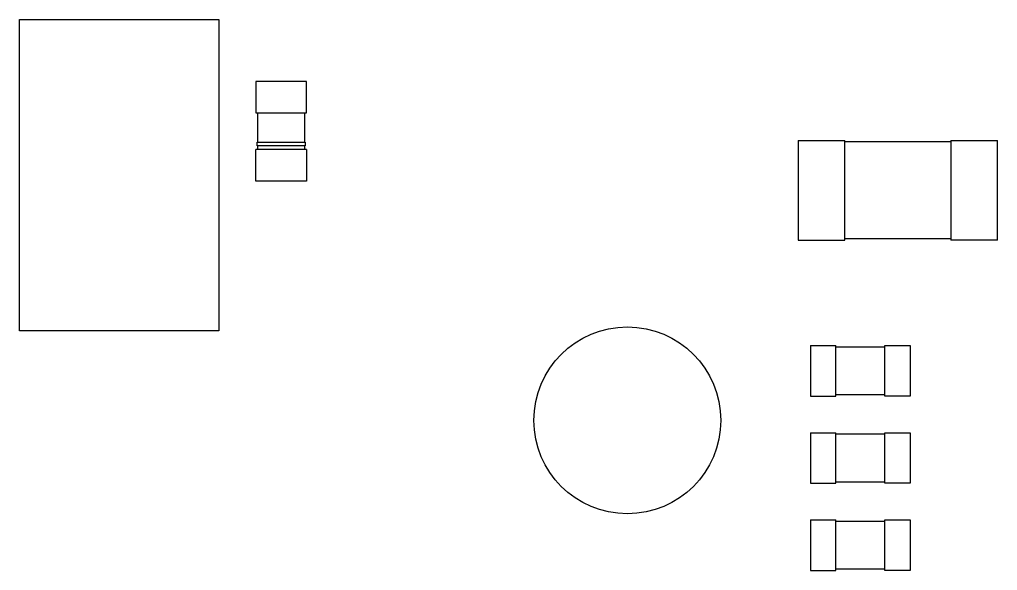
# Model space of a CAD drawing. Header units: millimetres. Extents: x -3 to 395, y 18 to 269.
# Drawn here: x 84.95 to 100.65, y 168.32 to 177.16 of the extents above; entities that cross this region are included whole.
import ezdxf

# ---------------------------------------------------------------- set-up
doc = ezdxf.new("R2010")
doc.units = ezdxf.units.MM

msp = doc.modelspace()

# ---------------------------------------------------------------- linework, layer by layer
at = {"color": 7, "linetype": 'Continuous', "lineweight": 25}
for p, q in [((84.945, 172.163), (84.945, 177.163)), ((84.945, 177.163), (88.145, 177.163)), ((88.145, 177.163), (88.145, 172.163)), ((88.739, 176.17), (88.739, 175.662)), ((89.551, 176.17), (88.739, 176.17)), ((89.551, 175.662), (89.551, 176.17)), ((88.739, 175.662), (89.551, 175.662)), ((88.764, 175.662), (88.764, 175.195)), ((89.526, 175.195), (89.526, 175.662)), ((97.445, 175.223), (97.445, 173.622)), ((97.445, 175.223), (98.195, 175.223)), ((98.195, 173.622), (98.195, 175.223)), ((99.895, 175.223), (99.895, 173.622)), ((99.895, 175.223), (100.645, 175.223)), ((100.645, 173.622), (100.645, 175.223)), ((89.551, 175.078), (88.739, 175.078)), ((88.739, 174.57), (88.739, 175.078)), ((88.761, 175.136), (88.761, 175.195)), ((88.761, 175.195), (89.529, 175.195)), ((89.529, 175.136), (88.761, 175.136)), ((88.764, 175.136), (88.764, 175.078)), ((89.526, 175.078), (89.526, 175.136)), ((89.529, 175.195), (89.529, 175.136)), ((89.551, 175.078), (89.551, 174.57)), ((99.895, 175.197), (98.195, 175.197)), ((89.551, 174.57), (88.739, 174.57)), ((98.195, 173.648), (99.895, 173.648)), ((97.445, 173.622), (98.195, 173.622)), ((100.645, 173.622), (99.895, 173.622)), ((88.145, 172.163), (84.945, 172.163)), ((97.645, 171.928), (97.645, 171.117)), ((97.645, 171.928), (98.051, 171.928)), ((98.051, 171.117), (98.051, 171.928)), ((98.839, 171.117), (98.839, 171.928)), ((98.839, 171.928), (99.245, 171.928)), ((99.245, 171.928), (99.245, 171.117)), ((98.839, 171.903), (98.051, 171.903)), ((98.051, 171.141), (98.839, 171.141)), ((97.645, 171.117), (98.051, 171.117)), ((99.245, 171.117), (98.839, 171.117)), ((97.645, 170.528), (97.645, 169.717)), ((97.645, 170.528), (98.051, 170.528)), ((98.051, 169.717), (98.051, 170.528)), ((98.839, 170.503), (98.051, 170.503)), ((98.839, 170.528), (99.245, 170.528)), ((98.839, 169.717), (98.839, 170.528)), ((99.245, 170.528), (99.245, 169.717)), ((98.051, 169.741), (98.839, 169.741)), ((97.645, 169.717), (98.051, 169.717)), ((99.245, 169.717), (98.839, 169.717)), ((97.645, 169.128), (97.645, 168.316)), ((97.645, 169.128), (98.051, 169.128)), ((98.051, 168.316), (98.051, 169.128)), ((98.839, 169.103), (98.051, 169.103)), ((98.839, 168.316), (98.839, 169.128)), ((98.839, 169.128), (99.245, 169.128)), ((99.245, 169.128), (99.245, 168.316)), ((97.645, 168.316), (98.051, 168.316)), ((98.051, 168.341), (98.839, 168.341)), ((99.245, 168.316), (98.839, 168.316))]:
    msp.add_line(p, q, dxfattribs=at)
msp.add_circle((94.704, 170.726), 1.5, dxfattribs=at)

doc.saveas('drawing.dxf')
